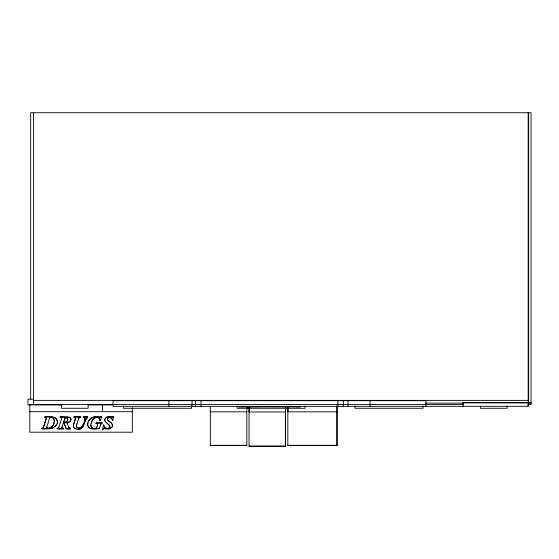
<?xml version="1.0" encoding="UTF-8"?>
<svg xmlns="http://www.w3.org/2000/svg" width="559" height="559" viewBox="0 0 559 559"><rect width="100%" height="100%" fill="white"/><g stroke="black" fill="none" stroke-linecap="round" stroke-linejoin="round"><path stroke-width="0.84" d="M425.888 406.309L528.178 406.309L528.164 404.478L531.05 404.478L531.05 112.729L30.661 112.729L30.661 399.238M54.195 421.961L54.258 420.675M61.944 427.684L61.951 427.321M91.047 423.659C88.951 427.977 96.784 431.031 97.154 425.972M46.614 427.677L46.628 427.3M87.791 422.863L87.77 425.546M87.644 424.47L88.231 421.521M104.743 420.214L104.812 419.334M57.214 423.275L57.367 421.766M73.508 424.812L73.432 426.699A3.396 2.578 0 0 0 74.71 428.264L76.227 428.865M75.556 417.992L73.508 425.001L73.432 426.887A3.396 2.578 0 0 0 74.71 428.453C83.78 433.19 83.424 421.004 87.679 417.461L87.679 416.811L83.27 416.811L83.27 417.461L84.821 417.992L83.27 417.273M46.341 418.628L46.32 417.664L44.853 417.273M71 419.397L70.224 421.381L66.933 422.828L69.561 421.731L70.916 419.97M61.623 418.768L61.714 417.992M107.37 418.453C106.79 421.605 111.555 421.8 112.303 424.547M54.195 421.766L53.685 424.057M76.276 426.44L76.856 423.89M84.786 419.474L84.961 418.335M104.079 428.425L102.604 429.256L103.366 425.071L103.974 425.106C103.387 428.271 108.299 430.06 109.753 427.216L109.927 426.175M91.047 423.848L92.521 419.956L95.687 417.356M112.205 419.536L112.282 420.312L112.834 420.368L113.694 416.609L112.722 416.93C109.983 416.804 105.567 415.672 104.812 419.523M46.69 427.062C47.801 430.716 54.496 426.007 53.999 422.828M97.154 426.161L97.566 423.715L96.078 423.317M97.832 417.273L99.139 417.964L99.914 420.599L100.529 420.661L101.598 416.525L100.103 417.063C95.715 415.616 90.02 417.112 88.231 421.71M61.986 427.362L62.161 426.552M61.497 419.194L61.623 418.579M84.57 420.179L84.786 419.285M76.492 425.245L78.889 417.901M63.607 422.262L65.214 417.545L67.366 417.88C69.036 420.375 65.683 422.744 63.607 422.45C66.053 423.086 68.897 420.375 67.366 418.069L65.214 417.741L63.607 422.45M87.77 425.35L88.741 427.335A6.058 4.591 0 0 0 91.592 428.97L95.442 429.207L99.453 428.215L100.473 424.777M73.942 423.568L75.556 418.188L75.262 417.454L74.012 417.273M46.69 427.258L49.597 418.055L50.296 417.412L51.812 417.447A2.781 2.11 0 0 1 53.734 418.572L54.258 420.864M46.173 419.005L43.274 427.838L41.862 428.474M43.581 427.195L46.32 417.664M61.497 419.005L58.639 427.803L57.193 428.474M84.57 419.991C84.367 423.687 80.943 431.003 76.45 427.216L76.276 426.244M62.161 426.741L63.412 422.842L64.019 423.037L66.297 428.928L70.553 428.928L70.553 428.285L69.036 427.663M57.214 423.079L56.766 424.505L54.957 426.692A8.699 6.596 0 0 1 50.01 428.788L41.862 428.928L41.862 428.285L43.274 427.649M100.473 424.966L101.417 423.422M83.34 423.708C83.102 426.894 78.931 429.675 76.45 427.02M91.348 422.597C91.935 419.201 96.889 415.232 99.565 418.761M58.905 427.006L58.304 427.97L57.193 428.285L57.193 428.928L63.481 428.928L63.481 428.285L62.007 427.88L63.481 428.474M78.588 418.747L79.238 417.741L80.573 417.461L80.573 416.811L74.012 416.811L74.012 417.461L75.479 417.65M107.37 418.642L108.858 417.231M105.022 418.887L107.251 417.014L112.156 417.259L113.694 416.609M96.672 427.362C95.009 429.752 90.432 427.956 90.949 424.924M100.767 424.176L101.018 423.589M56.766 424.309L54.957 426.496M53.238 424.868C52.197 427.167 49.024 428.942 46.676 427.782M49.597 418.251L50.296 417.608L51.812 417.636A2.781 2.11 0 0 1 53.734 418.761L54.125 419.676M109.753 427.027C108.642 429.305 104.826 428.669 104.149 426.349M88.958 420.445C91.403 416.916 96.183 416.029 100.103 417.259L100.969 416.525M107.649 418.125L109.431 417.377L111.597 418.307M101.018 423.785L102.136 423.505L102.136 422.863L96.078 422.863L96.078 423.505L97.35 423.708L97.636 424.274M109.592 428.788L111.737 427.356A4.814 3.654 0 0 0 112.478 425.392M98.866 428.25L99.453 428.215M79.238 417.552L80.573 417.273M96.805 428.802L98.181 428.432M79.406 428.963C85.443 428.257 83.298 419.439 87.679 417.273M33.547 399.238L27.95 399.238L27.95 404.954L33.547 404.954L33.547 112.729M33.547 400.384L528.164 400.384M113.037 400.684L425.888 400.684L425.888 406.372L113.037 406.372L113.037 400.384M463.034 402.578L531.05 402.578M463.034 402.878L528.178 402.969M425.888 403.123L463.383 403.123M528.164 403.123L531.05 403.123M463.383 404.478L29.809 404.478L29.809 432.205L132.336 432.205L132.336 407.686M61.818 404.954L34.511 404.954L34.511 404.478M88.043 404.954L112.024 404.954L112.024 404.478M256.099 406.938L252.249 406.938L252.249 406.372M260.515 406.868L281.072 406.938M285.719 406.938L290.31 406.938M290.89 406.938L295.012 406.938L294.998 406.372M29.809 411.697L132.336 411.697M287.836 411.697L288.137 407.686M210.324 411.822L246.826 411.822M287.836 411.822L337.112 411.822M249.048 411.843L249.272 407.749M249.048 411.969L285.551 411.969M100.969 416.714L101.598 416.525M44.853 417C48.731 417.231 55.872 415.575 57.263 420.878M60.176 417L67.73 417.084L70.504 418.188M74.012 417L80.573 417M83.27 417L87.679 417M96.078 423.051L102.136 423.051M41.862 428.739L50.01 428.599A8.699 6.596 0 0 0 53.517 427.474M57.193 428.739L63.481 428.739M64.019 423.037L66.297 428.739L70.553 428.739M210.324 445.32L246.826 445.32M287.836 445.32L337.112 445.32M249.048 446.138L285.551 446.138M99.837 419.397L99.914 420.403L100.529 420.661M70.553 428.474L69.407 428.229L68.694 427.006M60.176 417.273L61.427 417.454L61.714 418.188M61.644 417.65L60.176 417.461L60.176 416.811L69.03 417.133L70.504 417.992L70.874 418.817M46.32 417.852L44.853 417.461L44.853 416.811C48.892 416.637 57.416 415.637 57.367 421.954M104.316 428.446L105.225 428.718M110.095 417.245L111.185 417.713L111.989 418.957M106.196 422.457L107.335 423.338M108.467 424.162L109.927 426.37M109.76 425.769L105.385 421.807L104.743 420.026M88.133 426.307L88.741 427.146A6.058 4.591 0 0 0 91.592 428.781M104.903 420.801L105.385 421.612M67.052 422.981L68.694 427.195M66.933 422.632L67.052 423.177M111.989 418.768L112.205 419.725M84.821 417.804L84.961 418.523M61.944 427.488L62.007 428.075M107.279 419.005C107.95 421.849 112.708 422.122 112.478 425.588A4.814 3.654 0 0 1 111.737 427.544L108.628 429.193L103.576 428.564M70.874 418.628L71 419.585M528.639 112.729L528.646 404.478M528.164 112.729L528.178 406.309M507.174 405.995L507.174 408.28L480.412 408.28L480.412 405.995M463.055 402.578L463.055 406.309M423.016 405.995L423.016 408.28L355.028 408.28L355.028 405.995M370.058 400.684L370.058 406.372M347.964 400.684L347.964 406.372M343.352 400.684L343.352 406.372M337.902 400.684L337.902 406.372M337.112 406.079L337.112 445.446L287.836 445.446L287.836 407.742M336.888 405.918L336.888 445.32M305.186 405.995L305.186 408.28L237.198 408.28L237.198 405.995M300.113 406.372L300.113 406.938L295.844 406.938L295.844 406.372M300.015 406.372L300.015 406.938M298.73 406.372L298.73 406.938M296.801 406.372L296.801 406.938M285.551 407.749L285.551 446.271L249.048 446.271L249.048 407.804M285.383 407.944L285.383 446.138M285.237 406.372L285.237 406.938L281.904 406.938L281.904 406.372M282.861 406.372L282.861 406.938M260.326 406.372L260.326 406.938L256.56 406.938L256.56 406.372M255.959 406.372L255.959 406.938M252.018 406.372L252.018 406.938L247.595 406.938L247.595 406.372M250.914 406.372L250.914 406.938M249.824 406.372L249.824 406.938M248.713 406.372L248.713 406.938M247.274 406.372L247.274 406.938L243.675 406.938L243.675 406.372M247.183 406.372L247.183 406.938M247.008 406.372L247.008 406.938M246.826 407.686L246.826 445.446L210.324 445.446L210.324 406.107M243.179 406.372L243.179 406.938L238.91 406.938L238.91 406.372M243.081 406.372L243.081 406.938M241.795 406.372L241.795 406.938M239.867 406.372L239.867 406.938M201.023 400.684L201.023 406.372M195.357 400.684L195.357 406.372M192.037 400.684L192.037 406.372M191.478 405.995L191.478 408.28L123.49 408.28L123.49 405.995M168.867 400.684L168.867 406.372M112.834 420.368L112.282 420.312M103.974 425.106L103.366 425.071M103.24 429.256L102.604 429.256M102.597 404.478L102.597 411.697M88.119 404.478L88.119 408.28L61.357 408.28L61.357 404.478M59.261 404.478L59.261 404.954"/></g></svg>
